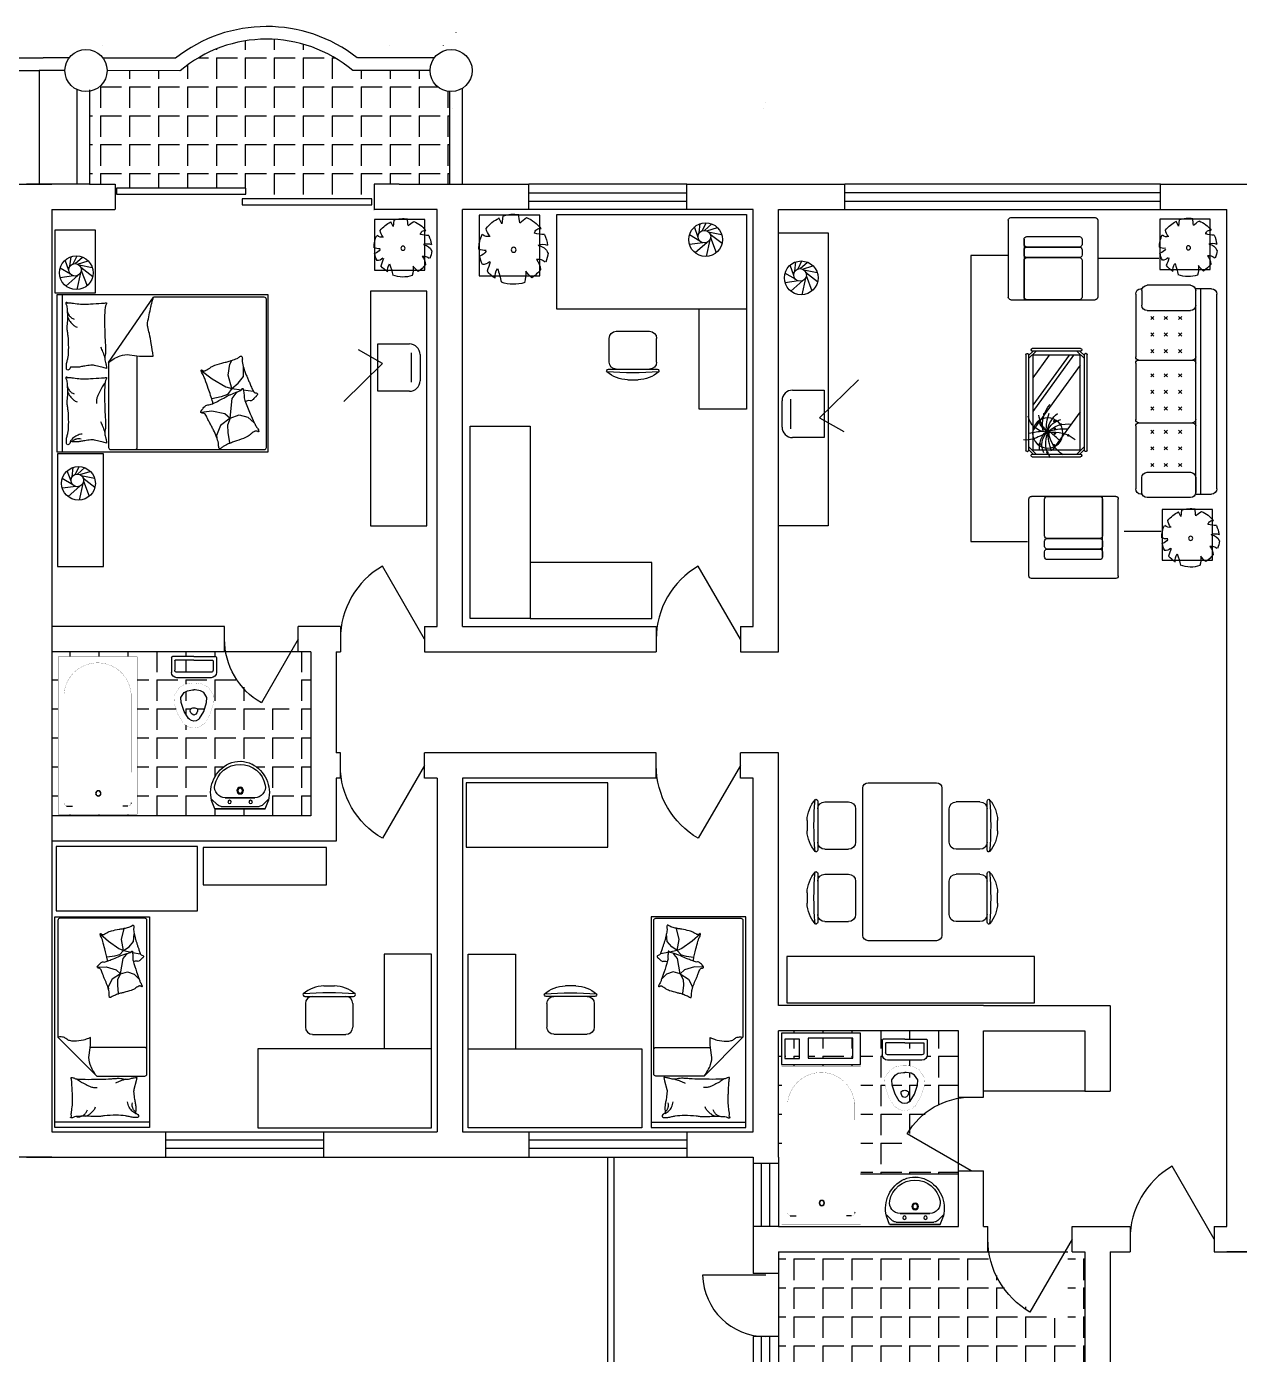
# Model space of a CAD drawing. Header units: millimetres. Extents: x 1155 to 52400, y 456 to 37454.
# Drawn here: x 27735 to 39254, y 24741 to 37354 of the extents above; entities that cross this region are included whole.
import ezdxf
from ezdxf.enums import TextEntityAlignment as Align

# ---------------------------------------------------------------- set-up
doc = ezdxf.new("R2010")
doc.units = ezdxf.units.MM
for name, color, linetype in [('PUB_WINDW', 7, 'Continuous'), ('WALL', 255, 'Continuous'), ('WINDOW', 2, 'Continuous')]:
    doc.layers.add(name, color=color, linetype=linetype)
doc.styles.add('DIM_FONT', font='SIMPLEX', dxfattribs={"width": 0.8})
doc.styles.add('SIMPLEX', font='SIMPLEX.SHX')
doc.styles.get("Standard").update_dxf_attribs({"font": 'arial.ttf'})
pattern_1 = [(0, (-29328.37, 4472.77), (0, -275), [200, -75]), (270, (-29328.37, 4472.77), (-275, -2e-14), [200, -75])]

# ---------------------------------------------------------------- blocks, each defined once
blk = doc.blocks.new('M_C33SQR')
for p, q in [((392, 780), (-408, 780)), ((-433, 755), (-433, 25)), ((417, 755), (417, 25)), ((242, 600), (-258, 600)), ((267, 575), (267, 0)), ((392, 0), (-408, 0))]:
    blk.add_line(p, q)
for points in [[(242, 600), (-258, 600, 0.414214), (-283, 575), (-283, 525, 0.414214), (-258, 500), (242, 500, 0.414214), (267, 525), (267, 575, 0.414214)], [(242, 500), (-258, 500, 0.414214), (-283, 475), (-283, 425, 0.414214), (-258, 400), (242, 400, 0.414214), (267, 425), (267, 475, 0.414214)], [(242, 400), (-258, 400, 0.414214), (-283, 375), (-283, 25, 0.414214), (-258, 0), (242, 0, 0.414214), (267, 25), (267, 375, 0.414214)]]:
    blk.add_lwpolyline(points, format="xyb", close=True)
for centre, start, end in [((-408, 755), 90, 180), ((392, 755), 0, 90), ((242, 575), 0, 90), ((-408, 25), 180, 270), ((392, 25), 270, 0)]:
    blk.add_arc(centre, 25, start, end)
at = {"width": 0.8, "flags": 9}
for tag in ['XSIZE', 'YSIZE']:
    blk.add_attdef(tag, (0, 0), '', height=0.5, dxfattribs=at)
blk = doc.blocks.new('M_C57NTX')
for p, q in [((-427, 268), (-471, 224)), ((-399, 268), (-471, 196)), ((-446, 283), (-446, 278)), ((-436, 293), (473, 293)), ((-436, 268), (473, 268)), ((436, 268), (509, 196)), ((465, 268), (509, 224)), ((483, 283), (483, 278)), ((-496, -226), (-496, 233)), ((-486, 243), (-481, 243)), ((-471, -226), (-471, 233)), ((-431, 72), (-217, 228)), ((-431, -116), (43, 228)), ((-431, -159), (102, 228)), ((-336, -222), (283, 228)), ((509, 233), (509, -226)), ((524, 243), (519, 243)), ((534, 233), (534, -226)), ((106, -222), (469, 42)), ((-486, -236), (-481, -236)), ((-399, -262), (-471, -189)), ((-427, -262), (-471, -218)), ((436, -262), (509, -189)), ((465, -262), (509, -218)), ((524, -236), (519, -236)), ((-446, -277), (-446, -272)), ((473, -262), (-436, -262)), ((473, -287), (-436, -287)), ((483, -277), (483, -272))]:
    blk.add_line(p, q)
blk.add_lwpolyline([(-431, -222), (-431, 228), (469, 228), (469, -222)], close=True)
at = {"const_width": 12}
for points in [[(123, 120, 1), (135, 120, 1)], [(225, 150, 1), (237, 150, 1)], [(253, 126, 1), (265, 126, 1)], [(409, 163, 1), (421, 163, 1)], [(189, 24, 1), (201, 24, 1)], [(264, 18, 1), (276, 18, 1)], [(277, 84, 1), (289, 84, 1)], [(288, 107, 1), (300, 107, 1)], [(294, 93, 1), (306, 93, 1)], [(297, 74, 1), (309, 74, 1)], [(305, 18, 1), (317, 18, 1)], [(308, 87, 1), (320, 87, 1)], [(418, 27, 1), (430, 27, 1)], [(486, 90, 1), (498, 90, 1)], [(220, -38, 1), (232, -38, 1)], [(324, -108, 1), (336, -108, 1)]]:
    blk.add_lwpolyline(points, format="xyb", close=True, dxfattribs=at)
blk.add_circle((308, 86), 144)
for centre, radius, start, end in [((-436, 283), 10, 90, 180), ((-436, 278), 10, 180, 270), ((109, 83), 193, 6.9904, 78.0284), ((781, 125), 490, 163.8561, 179.1105), ((156, 293), 219, 342.9456, 6.4814), ((473, 283), 10, 0, 90), ((473, 278), 10, 270, 0), ((-486, 233), 10, 90, 180), ((-481, 233), 10, 0, 90), ((228, -157), 293, 78.5516, 130.9815), ((110, -88), 259, 48.7581, 83.8624), ((176, 42), 126, 28.8901, 78.4579), ((-395, 504), 810, 328.9873, 340.361), ((421, -27), 169, 62.9909, 135.9102), ((448, -69), 233, 85.8741, 126.9558), ((519, 233), 10, 90, 180), ((524, 233), 10, 0, 90), ((280, -402), 502, 88.3286, 108.729), ((344, -194), 291, 103.0452, 139.7766), ((364, -84), 190, 114.0956, 166.2953), ((482, -98), 260, 134.4861, 189.3762), ((613, -62), 346, 155.0888, 185.9637), ((267, -555), 642, 70.5249, 87.8244), ((624, 28), 325, 171.2496, 218.2333), ((404, -128), 234, 53.3231, 115.7633), ((-1013, -1156), 1790, 39.0488, 42.6799), ((269, -208), 287, 31.315, 82.1378), ((-486, -226), 10, 180, 270), ((-481, -226), 10, 270, 0), ((519, -226), 10, 180, 270), ((524, -226), 10, 270, 0), ((-436, -272), 10, 90, 180), ((-436, -277), 10, 180, 270), ((473, -272), 10, 0, 90), ((473, -277), 10, 270, 0)]:
    blk.add_arc(centre, radius, start, end)
at = {"style": 'DIM_FONT', "width": 0.8, "flags": 9}
for tag in ['XSIZE', 'YSIZE']:
    blk.add_attdef(tag, (0, 0), '', height=0.5, dxfattribs=at)
blk = doc.blocks.new('M_C55HKH')
for p, q in [((0, -52), (900, -52)), ((503, -489), (46, -489)), ((503, -489), (872, -858)), ((26, -509), (26, -1968)), ((46, -761), (564, -761)), ((872, -1968), (872, -858)), ((299, -1273), (295, -1270)), ((307, -1352), (299, -1273)), ((305, -1407), (307, -1352)), ((357, -1410), (393, -1337)), ((393, -1337), (392, -1318)), ((146, -1456), (100, -1409)), ((211, -1478), (146, -1456)), ((278, -1459), (211, -1478)), ((278, -1459), (251, -1606)), ((278, -1459), (305, -1407)), ((278, -1459), (357, -1410)), ((317, -1498), (278, -1459)), ((412, -1527), (317, -1498)), ((251, -1606), (219, -1643)), ((249, -1682), (286, -1639)), ((286, -1639), (333, -1628)), ((333, -1628), (405, -1618)), ((495, -1523), (412, -1527)), ((163, -1664), (89, -1649)), ((196, -1718), (154, -1766)), ((249, -1682), (175, -1667)), ((249, -1682), (196, -1718)), ((219, -1643), (211, -1652)), ((249, -1682), (266, -1787)), ((292, -1700), (249, -1682)), ((391, -1769), (292, -1700)), ((154, -1766), (147, -1841)), ((266, -1787), (243, -1892)), ((469, -1839), (391, -1769)), ((46, -1988), (852, -1988))]:
    blk.add_line(p, q)
blk.add_lwpolyline([(0, -2000), (0, 0), (900, 0), (900, -2000)], close=True)
for points in [[(135, -134, -0.263368), (107, -115, -0.494818), (116, -96, -0.049225), (134, -94, -0.036831), (158, -96, -0.031893), (196, -104, 0.035782), (230, -111, 0.032941), (319, -117, 0.026564), (430, -111, 0.017905), (468, -106, -0.033397), (488, -104, -0.03204), (525, -104, 0.018442), (590, -107, 0.010837), (654, -107, 0.014624), (702, -104, 0.111249), (725, -96, -0.153708), (742, -92, -0.076444), (749, -94, -0.215512), (751, -96, -0.585858), (748, -99, 0.363489), (744, -102, 0.191716), (743, -113, -0.129675), (745, -130, -0.01735), (742, -147, 0.019326), (740, -162, 0.018818), (733, -230, 0.021828), (732, -289, 0.006204), (734, -323, 0.001963), (740, -430, 0.028341), (744, -466, -0.117014), (744, -475, -0.36606), (742, -476, -0.03973), (728, -473, -0.048309), (715, -468, 0.062981), (704, -464, 0.04058), (681, -461, 0.014345), (614, -458, 0.005484), (488, -459, 0.007153), (392, -462, 0.008762), (350, -465, -0.008153), (304, -468, -0.06251), (247, -463, 0.078669), (201, -461, 0.047825), (179, -466, -0.034494), (148, -473, -0.023571), (123, -476, -0.510228), (122, -475), (129, -445), (150, -363, 0.073041), (152, -343, 0.023305), (146, -282, 0.018299), (142, -259, -0.01097), (135, -221, -0.042281), (132, -187, -0.027201), (135, -133)], [(609, -107, 0.027842), (585, -118, 0.048685), (573, -126, 0.023666), (545, -150, 0.031223), (526, -171, 0.046801), (521, -179, 0.023191), (513, -196)], [(691, -102, 0.088153), (656, -105, 0.088153), (625, -120, 0.077547), (604, -142, 0.077547), (590, -169)], [(133, -150, -0.05369), (148, -163, -0.070312), (156, -175, -0.015448), (159, -183, -0.013244), (163, -194, -0.082127), (166, -212, -0.064164), (163, -235)], [(135, -134, -0.077379), (170, -159, -0.077379), (195, -194, -0.047525), (205, -218, -0.047525), (210, -244)], [(225, -460, 0.009729), (253, -451, 0.009729), (280, -441, 0.007971), (301, -432, 0.007971), (323, -423)], [(695, -462, 0.016108), (656, -436, 0.024599), (629, -421, 0.009477), (580, -397, 0.015937), (550, -385, 0.072521), (534, -381, 0.033339), (498, -381)], [(503, -489, -0.085272), (566, -599, -0.124044), (575, -686), (562, -782), (563, -854)], [(563, -854, -0.027362), (602, -838, -0.040834), (629, -830, -0.038441), (717, -821, -0.076528), (761, -826, -0.103649), (788, -840, 0.093398), (818, -857, 0.072727), (841, -861, 0.052315), (872, -858)], [(400, -1581, 0.025626), (402, -1591, 0.0108), (426, -1697, 0.00456), (445, -1769, 0.01125), (454, -1797, 0.069394), (462, -1813, -0.079756), (468, -1827, -0.106399), (469, -1839, -0.328642), (466, -1842, -0.299547), (461, -1840, 0.189917), (454, -1835, 0.033518), (446, -1833, 0.075627), (442, -1833, 0.053489), (436, -1835, 0.017838), (418, -1843, 0.038394), (397, -1855, -0.059529), (384, -1862, -0.035943), (362, -1869, -0.011245), (291, -1884, -0.006203), (259, -1889, 0.010783), (241, -1893, 0.019485), (230, -1895, 0.005062), (188, -1908, 0.101392), (167, -1919, -0.223768), (156, -1922, -0.25558), (153, -1920, -0.081563), (150, -1907, -0.071805), (151, -1893, 0.069985), (152, -1879, 0.03546), (145, -1831, 0.029432), (130, -1774, 0.001554), (121, -1746, -0.00152), (112, -1718, -0.004735), (102, -1689, 0.00382), (91, -1653, 0.296001), (66, -1634, -0.649774), (61, -1616, -0.02319), (65, -1613, 0.0288), (68, -1610, 0.005727), (73, -1605, -0.004358), (80, -1599, -0.027528), (94, -1586, -0.046214), (104, -1580, -0.194121), (117, -1579, 0.133719), (137, -1580, 0.005779), (155, -1575, 0.008882)]]:
    blk.add_lwpolyline(points, format="xyb")
blk.add_lwpolyline([(345, -1251, 0.101392), (366, -1238, -0.223768), (377, -1234, -0.25558), (380, -1236, -0.081563), (384, -1249, -0.071805), (384, -1263, 0.069985), (384, -1277, 0.03546), (394, -1324, 0.029432), (414, -1380, 0.001554), (425, -1407, -0.00152), (437, -1434, -0.004735), (448, -1462, 0.00382), (462, -1497, 0.296001), (488, -1515, -0.649774), (495, -1532, -0.02319), (491, -1536, 0.0288), (488, -1539, 0.005727), (484, -1544, -0.004358), (478, -1551, -0.027528), (464, -1564, -0.046214), (455, -1571, -0.194121), (442, -1573, 0.133719), (422, -1574, 0.011505), (387, -1586, 0.008882), (343, -1604, 0.012426), (286, -1629, -0.033612), (264, -1637), (218, -1652), (182, -1663, 0.224341), (170, -1674, -0.722772), (163, -1673, -0.103513), (163, -1670, 0.053465), (163, -1664, 0.030109), (161, -1646, -0.031436), (159, -1628, -0.05324), (160, -1616, 0.05518), (161, -1604, 0.056271), (157, -1583, 0.0108), (124, -1480, 0.00456), (100, -1409, 0.01125), (89, -1381, 0.069394), (80, -1366, -0.079756), (73, -1353, -0.106399), (71, -1341, -0.328642), (74, -1338, -0.299547), (79, -1340, 0.189917), (86, -1344, 0.033518), (94, -1345, 0.075627), (98, -1345, 0.053489), (104, -1343, 0.017838), (122, -1333, 0.038394), (141, -1319, -0.059529), (154, -1311, -0.035943), (175, -1303, -0.011245), (245, -1283, -0.006203), (276, -1275, 0.010783), (295, -1270, 0.019485), (305, -1266, 0.005062)], format="xyb", close=True)
for centre, start, end in [((46, -509), 90, 180), ((46, -741), 180, 270), ((46, -1968), 180, 270), ((852, -1968), 270, 0)]:
    blk.add_arc(centre, 20, start, end)
at = {"style": 'DIM_FONT', "width": 0.8, "flags": 9}
for tag in ['XSIZE', 'YSIZE']:
    blk.add_attdef(tag, (0, 0), '', height=0.5, dxfattribs=at)
blk = doc.blocks.new('M_C36OAK')
for p, q in [((-447, 1650), (-447, 750)), ((3, 1650), (-447, 1650)), ((3, 750), (3, 1650)), ((-1019, 1347), (-920, 1347)), ((-1199, 1247), (-739, 1247)), ((-1194, 1180), (-1194, 955)), ((-744, 1180), (-744, 955)), ((-1127, 887), (-812, 887)), ((-1647, 750), (-1647, 0)), ((3, 750), (-1647, 750)), ((3, 0), (3, 750)), ((-1647, 0), (3, 0))]:
    blk.add_line(p, q)
for centre, radius, start, end in [((-1208, 1263), 10, 130.7265, 202.67), ((-1009, 1032), 316, 91.7651, 130.7265), ((-969, -1431), 2713, 84.8023, 95.1977), ((-929, 1032), 316, 49.2735, 88.2349), ((-730, 1263), 10, 337.33, 49.2735), ((-1199, 1267), 20, 202.67, 270), ((-1127, 1180), 67.5, 90, 180), ((-812, 1180), 67.5, 0, 90), ((-739, 1267), 20, 270, 337.33), ((-1127, 955), 67.5, 180, 270), ((-812, 955), 67.5, 270, 0)]:
    blk.add_arc(centre, radius, start, end)
at = {"width": 0.8, "flags": 9}
for tag in ['XSIZE', 'YSIZE']:
    blk.add_attdef(tag, (0, 0), '', height=0.5, dxfattribs=at)
blk = doc.blocks.new('M_A2ZXL')
blk.add_line((-0.472, 0), (-0.472, -1))
blk.add_arc((-0.5, 0), 1, 271.6231, 0)
blk = doc.blocks.new('_WBLK')
for p, q in [((-0.5, 0.5), (0.5, 0.5)), ((0.5, 0.1667), (-0.5, 0.1667)), ((0.5, -0.1667), (-0.5, -0.1667)), ((-0.5, -0.5), (0.5, -0.5))]:
    blk.add_line(p, q)
at = {"style": 'SIMPLEX', "flags": 9}
blk.add_attdef('A', text='', height=1, dxfattribs=at).set_placement((0, 1.5), align=Align.MIDDLE)
blk = doc.blocks.new('_DBLK')
blk.add_line((-0.5, 0), (0, -0.866))
blk.add_arc((-0.5, 0), 1, 300, 0)
at = {"style": 'SIMPLEX', "flags": 9}
blk.add_attdef('A', text='', height=1, dxfattribs=at).set_placement((0, 1.5), align=Align.MIDDLE)
blk = doc.blocks.new('M_E4')
for p, q in [((670, -80), (670, -137)), ((670, -86), (670, -97)), ((670, -663), (670, -614))]:
    blk.add_line(p, q)
at = {"const_width": 1.5}
for points in [[(-750, -750), (-750, 0)], [(-750, 0), (750, 0)], [(750, 0), (750, -750)], [(608, -56), (640, -56)], [(670, -90), (670, -656)], [(750, -750), (-750, -750)], [(670, -663), (670, -655)]]:
    blk.add_lwpolyline(points, dxfattribs=at)
for points in [[(-399, -56, 0.930688), (-388, -693, 0.930688)], [(670, -86, 0.414214), (640, -56, 0.414214)], [(670, -90, 0.041784), (670, -85, 0.412615)], [(640, -693, 0.414214), (670, -663, 0.414214)]]:
    blk.add_lwpolyline(points, format="xyb", dxfattribs=at)
at = {"const_width": 1.5, "flags": 128}
for points in [[(-399, -56), (608, -56)], [(-399, -694), (645, -692)]]:
    blk.add_lwpolyline(points, dxfattribs=at)
for radius in [25, 23]:
    blk.add_circle((550, -381), radius)
blk.add_arc((640, -663), 30, 270, 280.176)
at = {"width": 0.8, "flags": 9}
for tag in ['XSIZE', 'YSIZE']:
    blk.add_attdef(tag, (0, 0), '', height=0.5, dxfattribs=at)
blk = doc.blocks.new('M_E6')
for p, q in [((240, 0), (-240, 0)), ((-237, 0), (239, 0)), ((240, 0), (270, -79)), ((-213, -36), (-271, -91)), ((-240, 0), (-270, -79)), ((-179, -23), (181, -23)), ((141, -105), (-141, -105)), ((-141, -105), (141, -105)), ((217, -37), (274, -95))]:
    blk.add_line(p, q)
for centre, radius in [((-99, -65), 16.3), ((101, -65), 16.3), ((2, -172), 31.6), ((2, -172), 23)]:
    blk.add_circle(centre, radius)
for centre, radius, start, end in [((28, -152), 307, 166.1751, 244.7296), ((-141, -205), 100, 90, 190.5602), ((-179, -73), 50, 90, 133.181), ((-28, -152), 307, 297.0639, 13.8249), ((141, -205), 100, 349.4398, 90), ((181, -73), 50, 44.5607, 90), ((0, -179), 243, 190.5602, 349.4398), ((0, -201), 250, 245.8071, 296.4628), ((28, -152), 307, 266.589, 266.5936)]:
    blk.add_arc(centre, radius, start, end)
at = {"width": 0.8, "flags": 9}
for tag in ['XSIZE', 'YSIZE']:
    blk.add_attdef(tag, (0, 0), '', height=0.5, dxfattribs=at)
blk = doc.blocks.new('M_E7')
for p, q in [((-201, 62), (-201, -265)), ((-10, 112), (-151, 112)), ((-150, 61), (-150, -264)), ((-41, 81), (-130, 81)), ((-36, -102), (-36, 76)), ((0, -102), (0, 102)), ((-36, -102), (-36, -279)), ((0, -102), (0, -305)), ((-10, -315), (-151, -315)), ((-41, -284), (-130, -284))]:
    blk.add_line(p, q)
at = {"const_width": 1}
for points in [[(-651, -24), (-637, -1), (-550, 51), (-451, 83), (-371, 88), (-294, 37), (-262, -18), (-252, -84), (-252, -102)], [(-651, -180), (-637, -202), (-550, -254), (-451, -287), (-371, -292), (-294, -240), (-262, -186), (-252, -119), (-252, -102)]]:
    blk.add_lwpolyline(points, dxfattribs=at)
for points in [[(-597, -59), (-590, -49), (-523, -9), (-438, 19), (-389, 22), (-343, -9), (-325, -40), (-317, -89), (-317, -102)], [(-596, -145), (-590, -154), (-523, -194), (-438, -222), (-389, -225), (-343, -194), (-325, -164), (-317, -114), (-317, -102)]]:
    blk.add_lwpolyline(points)
blk.add_lwpolyline([(-644, -15, 0.39866), (-643, -191, 0.39866)], format="xyb", dxfattribs=at)
for centre, radius, start, end in [((-151, 62), 50, 90, 180), ((-130, 61), 20, 90, 180), ((-41, 76), 5, 0, 90), ((-10, 102), 10, 0, 90), ((-551, -102), 62.6, 137.0381, 223.979), ((-511, -114), 47.8, 77.2641, 164.6652), ((-511, -89), 47.8, 195.3348, 282.7359), ((-541, -103), 54.1, 1.1332, 40.3816), ((-541, -101), 54.1, 319.6184, 358.8668), ((-151, -265), 50, 180, 270), ((-130, -264), 20, 180, 270), ((-41, -279), 5, 270, 0), ((-10, -305), 10, 270, 0)]:
    blk.add_arc(centre, radius, start, end)
at = {"width": 0.8, "flags": 9}
for tag in ['XSIZE', 'YSIZE']:
    blk.add_attdef(tag, (0, 0), '', height=0.5, dxfattribs=at)
blk = doc.blocks.new('M_C25MYD')
for p, q in [((-389, 921), (-290, 921)), ((298, 921), (397, 921)), ((-569, 821), (-109, 821)), ((117, 821), (577, 821)), ((-564, 754), (-564, 529)), ((-114, 754), (-114, 529)), ((122, 754), (122, 529)), ((572, 754), (572, 529)), ((704, 392), (-696, 392)), ((-497, 461), (-182, 461)), ((190, 461), (505, 461)), ((-746, 342), (-746, -308)), ((754, -308), (754, 342)), ((-696, -358), (704, -358)), ((-564, -720), (-564, -495)), ((-182, -427), (-497, -427)), ((-114, -720), (-114, -495)), ((122, -720), (122, -495)), ((505, -427), (190, -427)), ((572, -720), (572, -495)), ((-109, -787), (-569, -787)), ((577, -787), (117, -787)), ((-290, -887), (-389, -887)), ((397, -887), (298, -887))]:
    blk.add_line(p, q)
for centre, radius, start, end in [((-379, 606), 316, 91.7651, 130.7265), ((-300, 606), 316, 49.2735, 88.2349), ((307, 606), 316, 91.7651, 130.7265), ((387, 606), 316, 49.2735, 88.2349), ((-579, 837), 10, 130.7265, 202.67), ((-569, 841), 20, 202.67, 270), ((-339, -1857), 2713, 84.8023, 95.1977), ((-497, 754), 67.5, 90, 180), ((-182, 754), 67.5, 0, 90), ((-109, 841), 20, 270, 337.33), ((-100, 837), 10, 337.33, 49.2735), ((108, 837), 10, 130.7265, 202.67), ((117, 841), 20, 202.67, 270), ((347, -1857), 2713, 84.8023, 95.1977), ((190, 754), 67.5, 90, 180), ((505, 754), 67.5, 0, 90), ((577, 841), 20, 270, 337.33), ((587, 837), 10, 337.33, 49.2735), ((-497, 529), 67.5, 180, 270), ((-182, 529), 67.5, 270, 0), ((190, 529), 67.5, 180, 270), ((505, 529), 67.5, 270, 0), ((-696, 342), 50, 90, 180), ((704, 342), 50, 0, 90), ((-696, -308), 50, 180, 270), ((704, -308), 50, 270, 0), ((-497, -495), 67.5, 90, 180), ((-182, -495), 67.5, 0, 90), ((190, -495), 67.5, 90, 180), ((505, -495), 67.5, 0, 90), ((-497, -720), 67.5, 180, 270), ((-182, -720), 67.5, 270, 0), ((190, -720), 67.5, 180, 270), ((505, -720), 67.5, 270, 0), ((-579, -803), 10, 157.33, 229.2735), ((-569, -807), 20, 90, 157.33), ((-379, -572), 316, 229.2735, 268.2349), ((-339, 1890), 2713, 264.8023, 275.1977), ((-300, -572), 316, 271.7651, 310.7265), ((-109, -807), 20, 22.67, 90), ((-100, -803), 10, 310.7265, 22.67), ((108, -803), 10, 157.33, 229.2735), ((117, -807), 20, 90, 157.33), ((307, -572), 316, 229.2735, 268.2349), ((347, 1890), 2713, 264.8023, 275.1977), ((387, -572), 316, 271.7651, 310.7265), ((577, -807), 20, 22.67, 90), ((587, -803), 10, 310.7265, 22.67)]:
    blk.add_arc(centre, radius, start, end)
at = {"width": 0.8, "flags": 9}
for tag in ['XSIZE', 'YSIZE']:
    blk.add_attdef(tag, (0, 0), '', height=0.5, dxfattribs=at)
blk = doc.blocks.new('M_C5')
for p, q in [((-60, 63), (-50, 152)), ((-28, 86), (7, 160)), ((-9, 88), (59, 149)), ((-54, -14), (-154, 45)), ((-71, 21), (-106, 120)), ((12, 83), (112, 114)), ((26, 75), (152, 50)), ((42, 53), (156, -35)), ((48, 21), (102, -123)), ((-26, -30), (-153, -47)), ((14, -26), (-99, -126)), ((41, -2), (5, -160))]:
    blk.add_line(p, q)
for centre, radius in [((0, 0), 160), ((-11, 28), 60)]:
    blk.add_circle(centre, radius)
at = {"width": 0.8, "flags": 9}
for tag in ['XSIZE', 'YSIZE']:
    blk.add_attdef(tag, (0, 0), '', height=0.5, dxfattribs=at)
blk = doc.blocks.new('M_C37IPN')
for p, q in [((0, 1850), (-450, 1850)), ((-450, 1850), (-450, 900)), ((0, 900), (0, 1850)), ((-1128, 1570), (-1029, 1570)), ((-1309, 1470), (-849, 1470)), ((-1304, 1402), (-1304, 1177)), ((-854, 1402), (-854, 1177)), ((-1236, 1110), (-921, 1110)), ((-1800, 900), (-1800, 0)), ((0, 900), (-1800, 900)), ((0, 0), (0, 900)), ((-1800, 0), (0, 0))]:
    blk.add_line(p, q)
for centre, radius, start, end in [((-1119, 1254), 316, 91.7651, 130.7265), ((-1039, 1254), 316, 49.2735, 88.2349), ((-1318, 1486), 10, 130.7265, 202.67), ((-1309, 1490), 20, 202.67, 270), ((-1079, -1208), 2713, 84.8023, 95.1977), ((-1236, 1402), 67.5, 90, 180), ((-921, 1402), 67.5, 0, 90), ((-849, 1490), 20, 270, 337.33), ((-840, 1486), 10, 337.33, 49.2735), ((-1236, 1177), 67.5, 180, 270), ((-921, 1177), 67.5, 270, 0)]:
    blk.add_arc(centre, radius, start, end)
at = {"width": 0.8, "flags": 9}
for tag in ['XSIZE', 'YSIZE']:
    blk.add_attdef(tag, (0, 0), '', height=0.5, dxfattribs=at)
blk = doc.blocks.new('M_C56KIS')
for p, q in [((62, 318), (72, 242)), ((72, 242), (101, 299)), ((101, 299), (101, 299))]:
    blk.add_line(p, q)
blk.add_lwpolyline([(294, 325), (294, -275), (-306, -275), (-306, 325)], close=True)
blk.add_circle((-46, -16), 24.7)
for centre, radius, start, end in [((-46, -12), 340, 112.0103, 142.6392), ((-371, -22), 380, 45.9782, 58.5315), ((-666, 365), 570, 348.5728, 356.6649), ((-46, -12), 348, 72.0426, 98.475), ((-46, -12), 341, 37.2751, 64.8245), ((-46, -12), 338, 154.3498, 173.0356), ((-402, 850), 718, 274.1465, 282.1238), ((-307, 139), 56.5, 8.941, 100.0107), ((207, 198), 84.2, 254.8555, 310.96), ((82, 215), 145, 319.7203, 351.7151), ((-46, -12), 345, 0.5321, 25.5856), ((-277, -88), 115, 97.3912, 159.6952), ((-332, -105), 143, 71.8009, 110.5991), ((-46, -12), 342, 185.9236, 201.5277), ((-287, -214), 106, 81.8314, 131.8278), ((-119, -230), 194, 141.6582, 174.3093), ((241, 102), 125, 263.2775, 297.8128), ((333, 45), 131, 215.3868, 249.7411), ((-46, -12), 344, 334.0767, 348.9021), ((-46, -12), 333, 216.594, 237.4464), ((-456, -26), 353, 310.8536, 325.193), ((259, -243), 425, 177.9455, 193.2146), ((1320, -611), 1274, 161.2865, 167.5451), ((-13, -284), 151, 354.7323, 32.8544), ((-46, -12), 339, 302.6098, 320.6752), ((1199, 167), 1058, 196.6397, 201.9099), ((262, -63), 99.6, 227.0454, 270.9651), ((-46, -12), 346, 251.5307, 290.63)]:
    blk.add_arc(centre, radius, start, end)
at = {"style": 'DIM_FONT', "width": 0.8, "flags": 9}
for tag in ['XSIZE', 'YSIZE']:
    blk.add_attdef(tag, (0, 0), '', height=0.5, dxfattribs=at)
blk = doc.blocks.new('M_C4')
for p, q in [((0, -150), (0, 150)), ((363, 169), (84, 169)), ((100, 250), (350, 250)), ((450, 150), (450, -150)), ((187, -107), (57, -336)), ((187, -107), (547, -475)), ((450, -150), (0, -150))]:
    blk.add_line(p, q)
for centre, start, end in [((100, 150), 90, 180), ((350, 150), 0, 90)]:
    blk.add_arc(centre, 100, start, end)
at = {"flags": 9}
for tag in ['XSIZE', 'YSIZE']:
    blk.add_attdef(tag, (0, 0), '', height=0.5, dxfattribs=at)
at = {"width": 0.8, "flags": 9}
for tag in ['YSIZE', 'XSIZE', 'XSIZE', 'YSIZE']:
    blk.add_attdef(tag, (225, -150), '', height=0.5, dxfattribs=at)
blk = doc.blocks.new('M_C46QQU')
for p, q in [((-925, 770), (-327, 770)), ((-269, 770), (269, 770)), ((327, 770), (925, 770)), ((-1008, 250), (-1008, 661)), ((-975, 711), (-975, 720)), ((-958, 711), (-818, 711)), ((-768, 661), (-768, 250)), ((-298, 740), (-298, 230)), ((298, 740), (298, 230)), ((768, 661), (768, 250)), ((958, 711), (818, 711)), ((975, 711), (975, 720)), ((1008, 250), (1008, 661)), ((-713, 627), (-683, 597)), ((-683, 627), (-713, 597)), ((-556, 627), (-526, 597)), ((-526, 627), (-556, 597)), ((-398, 627), (-368, 597)), ((-368, 627), (-398, 597)), ((-138, 627), (-168, 597)), ((-168, 627), (-138, 597)), ((20, 627), (-11, 597)), ((-11, 627), (20, 597)), ((177, 627), (147, 597)), ((147, 627), (177, 597)), ((368, 627), (398, 597)), ((398, 627), (368, 597)), ((526, 627), (556, 597)), ((556, 627), (526, 597)), ((683, 627), (713, 597)), ((713, 627), (683, 597)), ((-713, 500), (-683, 469)), ((-683, 500), (-713, 469)), ((-556, 500), (-526, 469)), ((-526, 500), (-556, 469)), ((-398, 500), (-368, 469)), ((-368, 500), (-398, 469)), ((-138, 500), (-168, 469)), ((-168, 500), (-138, 469)), ((20, 500), (-11, 469)), ((-11, 500), (20, 469)), ((177, 500), (147, 469)), ((147, 500), (177, 469)), ((368, 500), (398, 469)), ((398, 500), (368, 469)), ((526, 500), (556, 469)), ((556, 500), (526, 469)), ((683, 500), (713, 469)), ((713, 500), (683, 469)), ((-713, 363), (-683, 332)), ((-683, 363), (-713, 332)), ((-526, 363), (-556, 332)), ((-556, 363), (-526, 332)), ((-398, 363), (-368, 332)), ((-368, 363), (-398, 332)), ((-138, 363), (-168, 332)), ((-168, 363), (-138, 332)), ((-11, 363), (20, 332)), ((20, 363), (-11, 332)), ((177, 363), (147, 332)), ((147, 363), (177, 332)), ((368, 363), (398, 332)), ((398, 363), (368, 332)), ((556, 363), (526, 332)), ((526, 363), (556, 332)), ((683, 363), (713, 332)), ((713, 363), (683, 332)), ((-975, 50), (-975, 203)), ((975, 200), (-975, 200)), ((975, 150), (-975, 150)), ((-818, 200), (-958, 200)), ((818, 200), (958, 200)), ((975, 200), (975, 50)), ((925, 0), (-925, 0))]:
    blk.add_line(p, q)
for centre, radius, start, end in [((-925, 720), 50, 90, 180), ((-328, 740), 30, 360, 90), ((-268, 740), 30, 90, 180), ((268, 740), 30, 0, 90), ((328, 740), 30, 90, 180), ((925, 720), 50, 360, 90), ((-958, 661), 50, 90, 180), ((-818, 661), 50, 0, 90), ((818, 661), 50, 90, 180), ((958, 661), 50, 0, 90), ((-958, 250), 50, 180, 270), ((-818, 250), 50, 270, 0), ((-328, 230), 30, 270, 0), ((-268, 230), 30, 180, 270), ((268, 230), 30, 270, 360), ((328, 230), 30, 180, 270), ((818, 250), 50, 180, 270), ((958, 250), 50, 270, 0), ((-925, 50), 50, 180, 270), ((925, 50), 50, 270, 0)]:
    blk.add_arc(centre, radius, start, end)
at = {"style": 'DIM_FONT', "width": 0.8, "flags": 9}
for tag in ['XSIZE', 'YSIZE']:
    blk.add_attdef(tag, (0, 0), '', height=0.5, dxfattribs=at)
blk = doc.blocks.new('M_C54TQD')
for p, q in [((0, -52), (1500, -52)), ((853, -489), (46, -489)), ((853, -489), (1472, -916)), ((26, -509), (26, -1968)), ((46, -761), (915, -761)), ((1472, -1968), (1472, -916)), ((381, -1368), (395, -1471)), ((778, -1368), (698, -1472)), ((395, -1471), (369, -1593)), ((528, -1559), (509, -1470)), ((698, -1472), (623, -1603)), ((90, -1638), (87, -1645)), ((188, -1621), (90, -1638)), ((161, -1514), (137, -1518)), ((255, -1552), (161, -1514)), ((257, -1618), (188, -1621)), ((324, -1645), (255, -1552)), ((324, -1645), (257, -1618)), ((369, -1593), (324, -1645)), ((548, -1617), (528, -1559)), ((605, -1658), (548, -1617)), ((623, -1603), (605, -1658)), ((605, -1658), (734, -1626)), ((734, -1626), (837, -1640)), ((324, -1645), (510, -1664)), ((324, -1645), (355, -1728)), ((355, -1728), (335, -1810)), ((510, -1664), (560, -1700)), ((560, -1700), (572, -1709)), ((605, -1658), (594, -1752)), ((605, -1658), (655, -1721)), ((655, -1721), (720, -1769)), ((837, -1640), (873, -1660)), ((335, -1810), (281, -1873)), ((592, -1767), (580, -1861)), ((720, -1769), (813, -1769)), ((46, -1988), (1452, -1988))]:
    blk.add_line(p, q)
blk.add_lwpolyline([(0, -2000), (0, 0), (1500, 0), (1500, -2000)], close=True)
for points in [[(101, -127, -0.263368), (73, -108, -0.494818), (82, -89, -0.049225), (100, -88, -0.036831), (124, -89, -0.031893), (161, -97, 0.035782), (195, -104, 0.032941), (285, -110, 0.026564), (396, -104, 0.017905), (434, -99, -0.033397), (454, -97, -0.03204), (491, -97, 0.018442), (555, -101, 0.010837), (620, -100, 0.014624), (668, -97, 0.111249), (691, -89, -0.153708), (708, -86, -0.076444), (715, -87, -0.215512), (717, -89, -0.585858), (714, -92, 0.363489), (709, -95, 0.191716), (709, -106, -0.129675), (711, -123, -0.01735), (708, -140, 0.019326), (706, -155, 0.018818), (699, -223, 0.021828), (698, -283, 0.006204), (700, -316, 0.001963), (706, -423, 0.028341), (710, -459, -0.117014), (709, -468, -0.36606), (708, -469, -0.03973), (694, -466, -0.048309), (681, -461, 0.062981), (670, -457, 0.04058), (647, -454, 0.014345), (580, -451, 0.005484), (454, -452, 0.007153), (358, -455, 0.008762), (316, -458, -0.008153), (270, -461, -0.06251), (213, -456, 0.078669), (167, -454, 0.047825), (145, -459, -0.034494), (114, -466, -0.023571), (89, -469, -0.510228), (88, -468), (95, -438), (116, -356, 0.073041), (118, -336, 0.023305), (112, -275, 0.018299), (108, -252, -0.01097), (101, -214, -0.042281), (98, -180, -0.027201), (101, -126)], [(575, -101, 0.027842), (551, -111, 0.048685), (539, -119, 0.023666), (511, -144, 0.031223), (492, -164, 0.046801), (486, -172, 0.023191), (478, -189)], [(657, -95, 0.088153), (622, -98, 0.088153), (591, -114, 0.077547), (569, -135, 0.077547), (555, -162)], [(810, -127, -0.263368), (782, -108, -0.494818), (791, -89, -0.049225), (809, -88, -0.036831), (833, -89, -0.031893), (871, -97, 0.035782), (905, -104, 0.032941), (994, -110, 0.026564), (1106, -104, 0.017905), (1143, -99, -0.033397), (1163, -97, -0.03204), (1200, -97, 0.018442), (1265, -101, 0.010837), (1329, -100, 0.014624), (1377, -97, 0.111249), (1400, -89, -0.153708), (1417, -86, -0.076444), (1424, -87, -0.215512), (1426, -89, -0.585858), (1423, -92, 0.363489), (1419, -95, 0.191716), (1419, -106, -0.129675), (1421, -123, -0.01735), (1418, -140, 0.019326), (1415, -155, 0.018818), (1408, -223, 0.021828), (1407, -283, 0.006204), (1409, -316, 0.001963), (1415, -423, 0.028341), (1419, -459, -0.117014), (1419, -468, -0.36606), (1417, -469, -0.03973), (1404, -466, -0.048309), (1390, -461, 0.062981), (1379, -457, 0.04058), (1356, -454, 0.014345), (1289, -451, 0.005484), (1164, -452, 0.007153), (1067, -455, 0.008762), (1025, -458, -0.008153), (979, -461, -0.06251), (922, -456, 0.078669), (877, -454, 0.047825), (854, -459, -0.034494), (823, -466, -0.023571), (798, -469, -0.510228), (797, -468), (805, -438), (825, -356, 0.073041), (827, -336, 0.023305), (821, -275, 0.018299), (817, -252, -0.01097), (810, -214, -0.042281), (807, -180, -0.027201), (810, -126)], [(1284, -101, 0.027842), (1260, -111, 0.048685), (1248, -119, 0.023666), (1220, -144, 0.031223), (1201, -164, 0.046801), (1196, -172, 0.023191), (1188, -189)], [(1366, -95, 0.088153), (1332, -98, 0.088153), (1300, -114, 0.077547), (1279, -135, 0.077547), (1265, -162)], [(99, -143, -0.05369), (114, -156, -0.070312), (122, -168, -0.015448), (125, -177, -0.013244), (129, -187, -0.082127), (132, -205, -0.064164), (129, -228)], [(101, -127, -0.077379), (136, -152, -0.077379), (161, -187, -0.047525), (171, -211, -0.047525), (176, -238)], [(661, -455, 0.016108), (622, -429, 0.024599), (595, -414, 0.009477), (546, -391, 0.015937), (516, -378, 0.072521), (500, -375, 0.033339), (463, -375)], [(191, -454, 0.009729), (219, -445, 0.009729), (246, -435, 0.007971), (267, -426, 0.007971), (289, -416)], [(853, -489, -0.085272), (917, -599, -0.124044), (926, -686), (912, -782), (914, -912)], [(901, -454, 0.009729), (928, -445, 0.009729), (955, -435, 0.007971), (977, -426, 0.007971), (998, -416)], [(914, -912, 0.007867), (1032, -894, 0.009508), (1128, -876, 0.006616), (1193, -862, -0.023828), (1212, -858, -0.080713), (1230, -859, -0.009591), (1383, -891, -0.013133), (1416, -899, -0.007859), (1472, -916)], [(464, -1480, 0.025626), (476, -1478, 0.0108), (605, -1436, 0.00456), (692, -1405, 0.01125), (727, -1391, 0.069394), (746, -1380, -0.079756), (763, -1371, -0.106399), (778, -1368, -0.328642), (782, -1372, -0.299547), (779, -1378, 0.189917), (774, -1387, 0.033518), (773, -1397, 0.075627), (773, -1402, 0.053489), (776, -1410, 0.017838), (788, -1432, 0.038394), (805, -1456, -0.059529), (816, -1472, -0.035943), (826, -1498, -0.011245), (852, -1585, -0.006203), (862, -1624, 0.010783), (868, -1647, 0.019485), (873, -1660, 0.005062), (892, -1710, 0.101392), (909, -1736, -0.223768), (914, -1749, -0.25558), (911, -1754, -0.081563), (895, -1759, -0.071805), (878, -1759, 0.069985), (861, -1759, 0.03546), (801, -1772, 0.029432), (732, -1797, 0.001554), (699, -1811, -0.00152), (665, -1826, -0.004735), (629, -1840, 0.00382), (586, -1859, 0.296001), (564, -1891, -0.649774), (542, -1900, -0.02319), (538, -1895, 0.0288), (534, -1892, 0.005727), (527, -1886, -0.004358), (519, -1878, -0.027528), (502, -1861, -0.046214), (493, -1850, -0.194121), (490, -1833, 0.133719), (489, -1809, 0.005779), (482, -1787, 0.008882)]]:
    blk.add_lwpolyline(points, format="xyb")
blk.add_lwpolyline([(58, -1583, 0.101392), (40, -1559, -0.223768), (34, -1546, -0.25558), (36, -1541, -0.081563), (52, -1535, -0.071805), (69, -1534, 0.069985), (86, -1532, 0.03546), (145, -1515, 0.029432), (211, -1485, 0.001554), (244, -1468, -0.00152), (276, -1451, -0.004735), (311, -1433, 0.00382), (353, -1412, 0.296001), (372, -1378, -0.649774), (393, -1367, -0.02319), (398, -1372, 0.0288), (402, -1375, 0.005727), (409, -1380, -0.004358), (418, -1387, -0.027528), (436, -1403, -0.046214), (445, -1414, -0.194121), (450, -1430, 0.133719), (453, -1454, 0.011505), (471, -1496, 0.008882), (497, -1550, 0.012426), (535, -1618, -0.033612), (547, -1644), (570, -1701), (588, -1744, 0.224341), (603, -1757, -0.722772), (603, -1766, -0.103513), (599, -1767, 0.053465), (592, -1767, 0.030109), (569, -1772, -0.031436), (547, -1776, -0.05324), (532, -1776, 0.05518), (517, -1777, 0.056271), (492, -1783, 0.0108), (366, -1835, 0.00456), (281, -1873, 0.01125), (247, -1889, 0.069394), (229, -1902, -0.079756), (213, -1912, -0.106399), (199, -1915, -0.328642), (195, -1912, -0.299547), (196, -1906, 0.189917), (201, -1896, 0.033518), (202, -1886, 0.075627), (201, -1882, 0.053489), (197, -1874, 0.017838), (184, -1853, 0.038394), (165, -1830, -0.059529), (153, -1815, -0.035943), (140, -1790, -0.011245), (108, -1705, -0.006203), (95, -1667, 0.010783), (87, -1645, 0.019485), (82, -1632, 0.005062)], format="xyb", close=True)
for centre, start, end in [((46, -509), 90, 180), ((46, -741), 180, 270), ((46, -1968), 180, 270), ((1452, -1968), 270, 0)]:
    blk.add_arc(centre, 20, start, end)
at = {"style": 'DIM_FONT', "width": 0.8, "flags": 9}
for tag in ['XSIZE', 'YSIZE']:
    blk.add_attdef(tag, (0, 0), '', height=0.5, dxfattribs=at)
blk = doc.blocks.new('1T4F30')
h = blk.add_hatch()
h.set_pattern_fill('ANGLE', color=256, scale=1000, style=0)
h.set_pattern_definition([(0, (14962.1, 136056.9), (0, -275), [200, -75]), (270, (14962.1, 136056.9), (-275, -2e-14), [200, -75])])
h.paths.add_polyline_path([(-25421, 3089), (-25901, 3089, -2.414214), (-25900, 3090), (-26141, 3090), (-26141, 2969), (-28601, 2969), (-28601, 3090), (-28841, 3090), (-28841, 3972, 0.360916), (-28677, 4168), (-27984, 4165, -0.365315), (-26342, 4169), (-25609, 4169, 0.396521), (-25421, 3969)])
h.paths.add_polyline_path([(-28588, 3053), (-28588, 2996), (-27358, 2996), (-27358, 3053)], flags=16)
h.paths.add_polyline_path([(-29801, 3090), (-30041, 3090), (-30041, 2970), (-32381, 2970), (-32501, 2970), (-32501, 3090), (-32742, 3090, 0.414214), (-32742, 3089), (-33221, 3089), (-33221, 3969, 0.396521), (-33033, 4169), (-32300, 4169, -0.365315), (-30659, 4165), (-29965, 4168, 0.360916), (-29801, 3972)])
h.paths.add_polyline_path([(-31285, 3053), (-31285, 2996), (-30054, 2996), (-30054, 3053)], flags=16)
h = blk.add_hatch()
h.set_pattern_fill('ANGLE', color=256, scale=1000, style=0)
h.set_pattern_definition(pattern_1)
h.paths.add_polyline_path([(-27550, -1351), (-27561, -1351), (-29201, -1351), (-29201, -2431), (-29141, -2431), (-29141, -1397), (-28391, -1397), (-28391, -2431), (-27549, -2431, -0.030001), (-27517, -2413, -0.224698), (-27303, -2417, -0.02217), (-27279, -2431), (-26741, -2431), (-26741, -1351), (-26861, -1351), (-26896, -1351), (-26896, -1896, -0.362015)])
h.paths.add_polyline_path([(-27699, -1948), (-27751, -2034), (-27770, -2046, -0.36575), (-27934, -2045), (-27952, -2034), (-28004, -1948), (-28036, -1848), (-28041, -1769), (-27990, -1691), (-27935, -1660), (-27869, -1649), (-27851, -1649), (-27834, -1649), (-27767, -1660), (-27713, -1691), (-27661, -1769), (-27666, -1848)], flags=16)
h.paths.add_polyline_path([(-27758, -1920), (-27799, -1987), (-27809, -1994, -0.39866), (-27895, -1993), (-27904, -1987), (-27944, -1920), (-27972, -1835), (-27975, -1786), (-27944, -1740), (-27913, -1722), (-27864, -1714), (-27851, -1714), (-27839, -1714), (-27789, -1722), (-27758, -1740), (-27728, -1786), (-27731, -1835)], flags=0)
h.paths.add_polyline_path([(-27851, -1954, -0.40099), (-27885, -1897, -0.172948), (-27851, -1884, -0.172948), (-27817, -1897, -0.40099)], flags=0)
h.paths.add_polyline_path([(-27688, -1599), (-28015, -1599, -0.414214), (-28065, -1549), (-28065, -1407, -0.414214), (-28055, -1397), (-27851, -1397), (-27648, -1397, -0.414214), (-27638, -1407), (-27638, -1549, -0.414214)], flags=16)
h.paths.add_polyline_path([(-27689, -1547), (-28014, -1547, -0.414214), (-28034, -1527), (-28034, -1434), (-27851, -1434), (-27669, -1434), (-27669, -1527, -0.414214)], flags=0)
h.paths.add_polyline_path([(-28391, -2431), (-28391, -2897), (-29141, -2897), (-29141, -2431), (-29201, -2431), (-29201, -2911), (-26741, -2911), (-26741, -2551), (-26741, -2431), (-27279, -2431, -0.323381), (-27144, -2764), (-27174, -2843), (-27654, -2843), (-27684, -2764, -0.323381), (-27549, -2431)])
h = blk.add_hatch()
h.set_pattern_fill('ANGLE', color=256, scale=1000, style=0)
h.set_pattern_definition(pattern_1)
h.paths.add_polyline_path([(-20311, -11011), (-20302, -11011, -0.3685), (-19551, -10371), (-19551, -11011), (-19511, -11011), (-19391, -11011), (-19391, -9751), (-22301, -9751), (-22301, -10198), (-22301, -10798), (-22301, -11011)])
h.paths.add_polyline_path([(-19391, -8311), (-19391, -7051), (-19511, -7051), (-19511, -6931), (-19551, -6931), (-19551, -7691, -0.3685), (-20302, -7051), (-20311, -7051), (-20351, -7051), (-22301, -7051), (-22301, -7257), (-22301, -7857), (-22301, -8311)])
h.paths.add_polyline_path([(-21100, -6031, -0.270985), (-20591, -5593), (-20591, -5582), (-20591, -4951), (-22301, -4951), (-22301, -6031), (-22269, -6031), (-22269, -5288), (-21519, -5288), (-21519, -6031)])
h.paths.add_polyline_path([(-21184, -5677), (-21201, -5666), (-21253, -5580), (-21285, -5480), (-21291, -5401), (-21239, -5324), (-21184, -5292), (-21118, -5281), (-21100, -5281), (-21083, -5281), (-21016, -5292), (-20962, -5324), (-20910, -5401), (-20915, -5480), (-20948, -5580), (-21000, -5666), (-21019, -5678, -0.36575)], flags=16)
h.paths.add_polyline_path([(-21144, -5625), (-21153, -5620), (-21193, -5553), (-21221, -5468), (-21224, -5419), (-21193, -5372), (-21162, -5354), (-21113, -5347), (-21100, -5347), (-21088, -5347), (-21039, -5354), (-21008, -5372), (-20977, -5419), (-20980, -5468), (-21008, -5553), (-21048, -5620), (-21058, -5626, -0.39866)], flags=0)
h.paths.add_polyline_path([(-21100, -5586, -0.40099), (-21134, -5530, -0.172948), (-21100, -5517, -0.172948), (-21066, -5530, -0.40099)], flags=0)
h.paths.add_polyline_path([(-21264, -5231, -0.414214), (-21314, -5181), (-21314, -5040, -0.414214), (-21304, -5030), (-21100, -5030), (-20897, -5030, -0.414214), (-20887, -5040), (-20887, -5181, -0.414214), (-20937, -5231)], flags=16)
h.paths.add_polyline_path([(-21521, -5271), (-22272, -5271), (-22272, -4975), (-21521, -4975)], flags=16)
h.paths.add_polyline_path([(-21263, -5179, -0.414214), (-21283, -5159), (-21283, -5066), (-21100, -5066), (-20918, -5066), (-20918, -5159, -0.414214), (-20938, -5179)], flags=0)
h.paths.add_polyline_path([(-21595, -5211), (-22017, -5211), (-22017, -5021), (-21595, -5021)], flags=0)
h.paths.add_polyline_path([(-22100, -5215), (-22239, -5215), (-22239, -5030), (-22100, -5030)], flags=0)
h.paths.add_polyline_path([(-21519, -6031), (-21519, -6313), (-20591, -6313), (-20591, -6247), (-21136, -6247, -0.082897), (-21100, -6031)])
for p, q in [((-29605, 4289), (-29282, 4289)), ((-29038, 4289), (-29282, 4289)), ((-28027, 4285), (-28717, 4288)), ((-25569, 4289), (-26299, 4289)), ((-29565, 4169), (-29321, 4169)), ((-29077, 4169), (-29321, 4169)), ((-29321, 4169), (-29321, 3089)), ((-27984, 4165), (-28677, 4168)), ((-25609, 4169), (-26342, 4169)), ((-25609, 4169), (-25609, 4169)), ((-28961, 3090), (-28961, 3985)), ((-28841, 3090), (-28841, 3985)), ((-25421, 3089), (-25421, 3969)), ((-25301, 3089), (-25301, 4001)), ((-22304, 2627), (-21827, 2627)), ((-21827, 2627), (-21827, -154)), ((-20472, 2412), (-20472, -303)), ((-20119, 2412), (-20472, 2412)), ((-18688, 2383), (-19257, 2383)), ((-21827, -154), (-22304, -154)), ((-19018, -207), (-18664, -207)), ((-20472, -303), (-19935, -303)), ((-26861, -1351), (-27561, -1351)), ((-19391, -5524), (-20351, -5524)), ((-20591, -6313), (-20591, -5582)), ((-23921, -11011), (-23921, -6151)), ((-23861, -8911), (-23861, -6151)), ((-20591, -6313), (-21520, -6313)), ((-20311, -7051), (-19551, -7051)), ((-22301, -7257), (-22301, -7857))]:
    blk.add_line(p, q)
for points in [[(-29168, 2657), (-28790, 2657), (-28790, 2054), (-29168, 2054)], [(-26176, -157), (-25641, -157), (-25641, 2073), (-26176, 2073)], [(-25229, 791), (-24659, 791), (-24659, -1037), (-25229, -1037)], [(-29148, -543), (-28709, -543), (-28709, 528), (-29148, 528)], [(-24659, -1037), (-23503, -1037), (-23503, -503), (-24659, -503)], [(-25265, -3208), (-23922, -3208), (-23922, -2596), (-25265, -2596)], [(-29160, -3812), (-27817, -3812), (-27817, -3200), (-29160, -3200)], [(-27763, -3565), (-26593, -3565), (-26593, -3211), (-27763, -3211)], [(-22220, -4687), (-19869, -4687), (-19869, -4247), (-22220, -4247)], [(-22272, -5271), (-21521, -5271), (-21521, -4975), (-22272, -4975)], [(-22239, -5215), (-22100, -5215), (-22100, -5030), (-22239, -5030)], [(-22017, -5211), (-21595, -5211), (-21595, -5021), (-22017, -5021)]]:
    blk.add_lwpolyline(points, close=True)
for centre in [(-28877, 4169), (-25409, 4169)]:
    blk.add_circle(centre, 200)
for centre, radius, start, end in [((-27161, 3194), 1393, 51.836, 128.4054), ((-27161, 3194), 1273, 49.9974, 130.2694), ((-28724, 4409), 0.5, 270, 290.7813), ((-25998, 4409), 0.5, 249.2187, 270), ((-25421, 3870), 0.5, 270, 313.5976), ((-25397, 3810), 0.5, 270, 314.2437), ((-25397, 3810), 0.5, 270, 314.2437), ((-25397, 3810), 0.5, 270, 314.2437), ((-25397, 3810), 0.5, 270, 314.2437), ((-22445, 3810), 0.5, 225.7563, 270), ((-22445, 3810), 0.5, 225.7563, 270), ((-22421, 3870), 0.5, 226.4024, 270)]:
    blk.add_arc(centre, radius, start, end)
at = {"layer": 'WALL'}
for p, q in [((-29801, 3089), (-29202, 3089)), ((-29441, 3089), (-29441, 3089)), ((-28842, 3089), (-29441, 3089)), ((-29201, 3089), (-29202, 3089)), ((-28841, 3090), (-28601, 3090)), ((-28601, 3090), (-28601, 2850)), ((-25901, 3090), (-26141, 3090)), ((-26141, 3090), (-26141, 2850)), ((-25901, 3089), (-25301, 3089)), ((-25301, 3089), (-24671, 3089)), ((-24671, 2849), (-24671, 3089)), ((-23171, 3089), (-21671, 3089)), ((-23171, 2849), (-23171, 3089)), ((-21671, 2849), (-21671, 3089)), ((-18671, 3089), (-17802, 3089)), ((-18671, 2849), (-18671, 3089)), ((-29201, 2849), (-29201, -1111)), ((-29201, 2849), (-29201, -1351)), ((-29201, 2849), (-28602, 2849)), ((-25541, 2849), (-26141, 2849)), ((-25541, -1111), (-25541, 2849)), ((-25301, -1111), (-25301, 2849)), ((-24671, 2849), (-25301, 2849)), ((-22541, 2849), (-23171, 2849)), ((-22541, -1111), (-22541, 2849)), ((-22301, -1351), (-22301, 2849)), ((-22301, 2849), (-21671, 2849)), ((-18671, 2849), (-18041, 2849)), ((-18041, -6811), (-18041, 2849)), ((-18041, -6811), (-18041, 2849)), ((-27561, -1111), (-29201, -1111)), ((-27561, -1351), (-27561, -1111)), ((-26461, -1111), (-26861, -1111)), ((-26861, -1351), (-26861, -1111)), ((-26461, -1111), (-26461, -1351)), ((-25661, -1111), (-25661, -1351)), ((-25661, -1111), (-25541, -1111)), ((-25301, -1111), (-23461, -1111)), ((-23461, -1111), (-23461, -1351)), ((-22661, -1111), (-22541, -1111)), ((-22661, -1111), (-22661, -1351)), ((-29201, -1351), (-29201, -3031)), ((-29201, -1351), (-29201, -2911)), ((-27561, -1351), (-29201, -1351)), ((-26741, -1351), (-26861, -1351)), ((-26741, -1351), (-26741, -2551)), ((-26501, -1351), (-26461, -1351)), ((-26501, -1351), (-26501, -2311)), ((-25661, -1351), (-25421, -1351)), ((-25421, -1351), (-23461, -1351)), ((-22661, -1351), (-22301, -1351)), ((-26461, -2311), (-26501, -2311)), ((-26461, -2551), (-26461, -2311)), ((-25661, -2551), (-25661, -2311)), ((-25541, -2311), (-25661, -2311)), ((-23461, -2311), (-25541, -2311)), ((-23461, -2551), (-23461, -2311)), ((-22661, -2551), (-22661, -2311)), ((-22301, -2311), (-22661, -2311)), ((-22301, -4711), (-22301, -2311)), ((-26741, -2551), (-26741, -2911)), ((-26501, -2551), (-26501, -3151)), ((-26461, -2551), (-26501, -2551)), ((-25541, -2551), (-25661, -2551)), ((-25541, -2551), (-25541, -5911)), ((-25301, -2551), (-25301, -5911)), ((-23461, -2551), (-25301, -2551)), ((-22541, -2551), (-22661, -2551)), ((-22541, -5911), (-22541, -2551)), ((-26741, -2911), (-29201, -2911)), ((-29201, -3031), (-29201, -5911)), ((-29201, -3151), (-29201, -5911)), ((-26501, -3151), (-29201, -3151)), ((-20351, -4711), (-22301, -4711)), ((-20351, -4711), (-19152, -4711)), ((-19151, -4711), (-19151, -5524)), ((-20591, -4951), (-22301, -4951)), ((-22301, -6151), (-22301, -4951)), ((-20591, -5582), (-20591, -4951)), ((-20351, -4951), (-19391, -4951)), ((-20351, -5582), (-20351, -4951)), ((-19391, -4951), (-19391, -5524)), ((-19391, -5524), (-19151, -5524)), ((-20591, -5582), (-20351, -5582)), ((-29201, -5911), (-28121, -5911)), ((-28121, -5911), (-28121, -6151)), ((-26621, -5911), (-25541, -5911)), ((-26621, -5911), (-26621, -6151)), ((-25301, -5911), (-24671, -5911)), ((-24671, -5911), (-24671, -6151)), ((-23171, -5911), (-22541, -5911)), ((-23171, -5911), (-23171, -6151)), ((-29201, -6151), (-30521, -6151)), ((-29441, -6151), (-28121, -6151)), ((-26621, -6151), (-24671, -6151)), ((-23171, -6151), (-22541, -6151)), ((-22541, -6151), (-22541, -6211)), ((-22301, -6151), (-22301, -6211)), ((-22301, -6211), (-22541, -6211)), ((-20591, -6811), (-20591, -6282)), ((-20591, -6282), (-20351, -6282)), ((-20351, -6811), (-20351, -6282)), ((-22541, -6811), (-22541, -7257)), ((-22301, -6811), (-22541, -6811)), ((-22301, -6811), (-20591, -6811)), ((-20351, -6811), (-20311, -6811)), ((-20311, -7051), (-20311, -6811)), ((-19511, -6811), (-19151, -6811)), ((-19511, -7051), (-19511, -6811)), ((-19151, -6811), (-18961, -6811)), ((-18961, -6811), (-18961, -7051)), ((-18161, -6811), (-18161, -7051)), ((-18161, -6811), (-18041, -6811)), ((-22301, -7051), (-22301, -7257)), ((-22301, -7051), (-20351, -7051)), ((-20351, -7051), (-20311, -7051)), ((-19511, -7051), (-19391, -7051)), ((-19391, -7051), (-19391, -8911)), ((-19151, -7051), (-19151, -13211)), ((-19151, -7051), (-18961, -7051)), ((-18161, -7051), (-17801, -7051)), ((-17681, -7051), (-18041, -7051)), ((-22301, -7257), (-22541, -7257)), ((-22301, -7857), (-22541, -7857)), ((-22301, -7857), (-22541, -7857))]:
    blk.add_line(p, q, dxfattribs=at)
at = {"layer": 'WALL', "ltscale": 1000}
for p, q in [((-18041, -2911), (-18041, -533)), ((-18041, -7051), (-16691, -7051))]:
    blk.add_line(p, q, dxfattribs=at)
at = {"layer": 'WALL'}
for centre, start, end in [((-28842, 3090), 270, 0), ((-25901, 3090), 180, 270), ((-28602, 2850), 270, 0), ((-26141, 2850), 180, 270), ((-19152, -4711), 0, 90)]:
    blk.add_arc(centre, 0.5, start, end, dxfattribs=at)
at = {"layer": 'WINDOW'}
for p, q in [((-25361, 4528), (-25362, 4529)), ((-25481, 4408), (-25482, 4409)), ((-18671, 3089), (-21671, 3089)), ((-18671, 3009), (-21671, 3009)), ((-21671, 2929), (-18671, 2929)), ((-21671, 2849), (-18671, 2849))]:
    blk.add_line(p, q, dxfattribs=at)
for points in [[(-28588, 2996), (-27358, 2996), (-27358, 3053), (-28588, 3053)], [(-27392, 2893), (-26161, 2893), (-26161, 2950), (-27392, 2950)]]:
    blk.add_lwpolyline(points, close=True, dxfattribs=at)
for p, xscale, yscale, zscale in [((-24859, 2482), -0.96, 0.96, 0.96), ((-25902, 2494), -0.8, 0.8, 0.8), ((-18443, 2498), -0.8, 0.8, 0.8), ((-18421, -261), -0.8, 0.8, 0.8)]:
    blk.add_blockref('M_C56KIS', p, dxfattribs=dict(xscale=xscale, yscale=yscale, zscale=zscale))
at = {"xscale": -1}
for name, p, rotation in [('M_C37IPN', (-22604, 2802), 180), ('M_C46QQU', (-18137, 1121), 90), ('M_C57NTX', (-19656, 1034), 90), ('M_C33SQR', (-19489, 124), 180), ('M_E4', (-29141, -2147), 90), ('M_E7', (-27750, -1397), 270), ('M_E6', (-27414, -2843), 180), ('M_C25MYD', (-21140, -3350), 270), ('M_C55HKH', (-23510, -5871), 180), ('M_E7', (-20999, -5030), 270), ('M_E4', (-22269, -6038), 90), ('M_E6', (-21004, -6792), 180)]:
    blk.add_blockref(name, p, dxfattribs=dict(at, rotation=rotation))
for name, p in [('M_C5', (-22992, 2563)), ('M_C5', (-28969, 2248)), ('M_C5', (-22084, 2200)), ('M_C5', (-28948, 248)), ('M_C36OAK', (-25598, -5873))]:
    blk.add_blockref(name, p)
for name, p in [('M_C33SQR', (-19700, 1992)), ('M_C36OAK', (-25244, -5873))]:
    blk.add_blockref(name, p, dxfattribs=at)
for name, p, rotation in [('M_C54TQD', (-29151, 543), 90), ('M_C4', (-25954, 1572), 270), ('M_C4', (-22016, 683), 90), ('M_C55HKH', (-28272, -5871), 180)]:
    blk.add_blockref(name, p, dxfattribs=dict(rotation=rotation))
at = {"layer": 'WINDOW'}
for name, p, xscale, yscale, zscale in [('_WBLK', (-23921, 2969), -1500, 239.9999999999999, 1500), ('_DBLK', (-26061, -1231), -800, -800, 800), ('_DBLK', (-27211, -1231), -700, 700, 700), ('_DBLK', (-26061, -2431), -800, 800, 800), ('_DBLK', (-23061, -2431), -800, 800, 800), ('_DBLK', (-19911, -6931), -800, 800, 800)]:
    blk.add_blockref(name, p, dxfattribs=dict(at, xscale=xscale, yscale=yscale, zscale=zscale))
for name, p, xscale, yscale, zscale, rotation in [('_DBLK', (-23061, -1231), 800, 800, 800, 180), ('_DBLK', (-20471, -5932), -700, 700, 700, 270), ('_WBLK', (-27371, -6031), -1500, 239.9999999999999, 1500, 180), ('_WBLK', (-23921, -6031), -1500, 239.9999999999999, 1500, 180), ('_WBLK', (-22421, -6511), -600, 239.9999999999999, 600, 90), ('_DBLK', (-18561, -6931), 800, 800, 800, 180), ('M_A2ZXL', (-22421, -7557), -600, -600, 600, 90), ('_WBLK', (-22421, -8207), -700, 239.9999999999991, 700, 90)]:
    blk.add_blockref(name, p, dxfattribs=dict(at, xscale=xscale, yscale=yscale, zscale=zscale, rotation=rotation))

msp = doc.modelspace()

# ---------------------------------------------------------------- block references
at = {"layer": 'PUB_WINDW'}
msp.add_blockref('1T4F30', (57176, 32767), dxfattribs=at)

doc.saveas('drawing.dxf')
